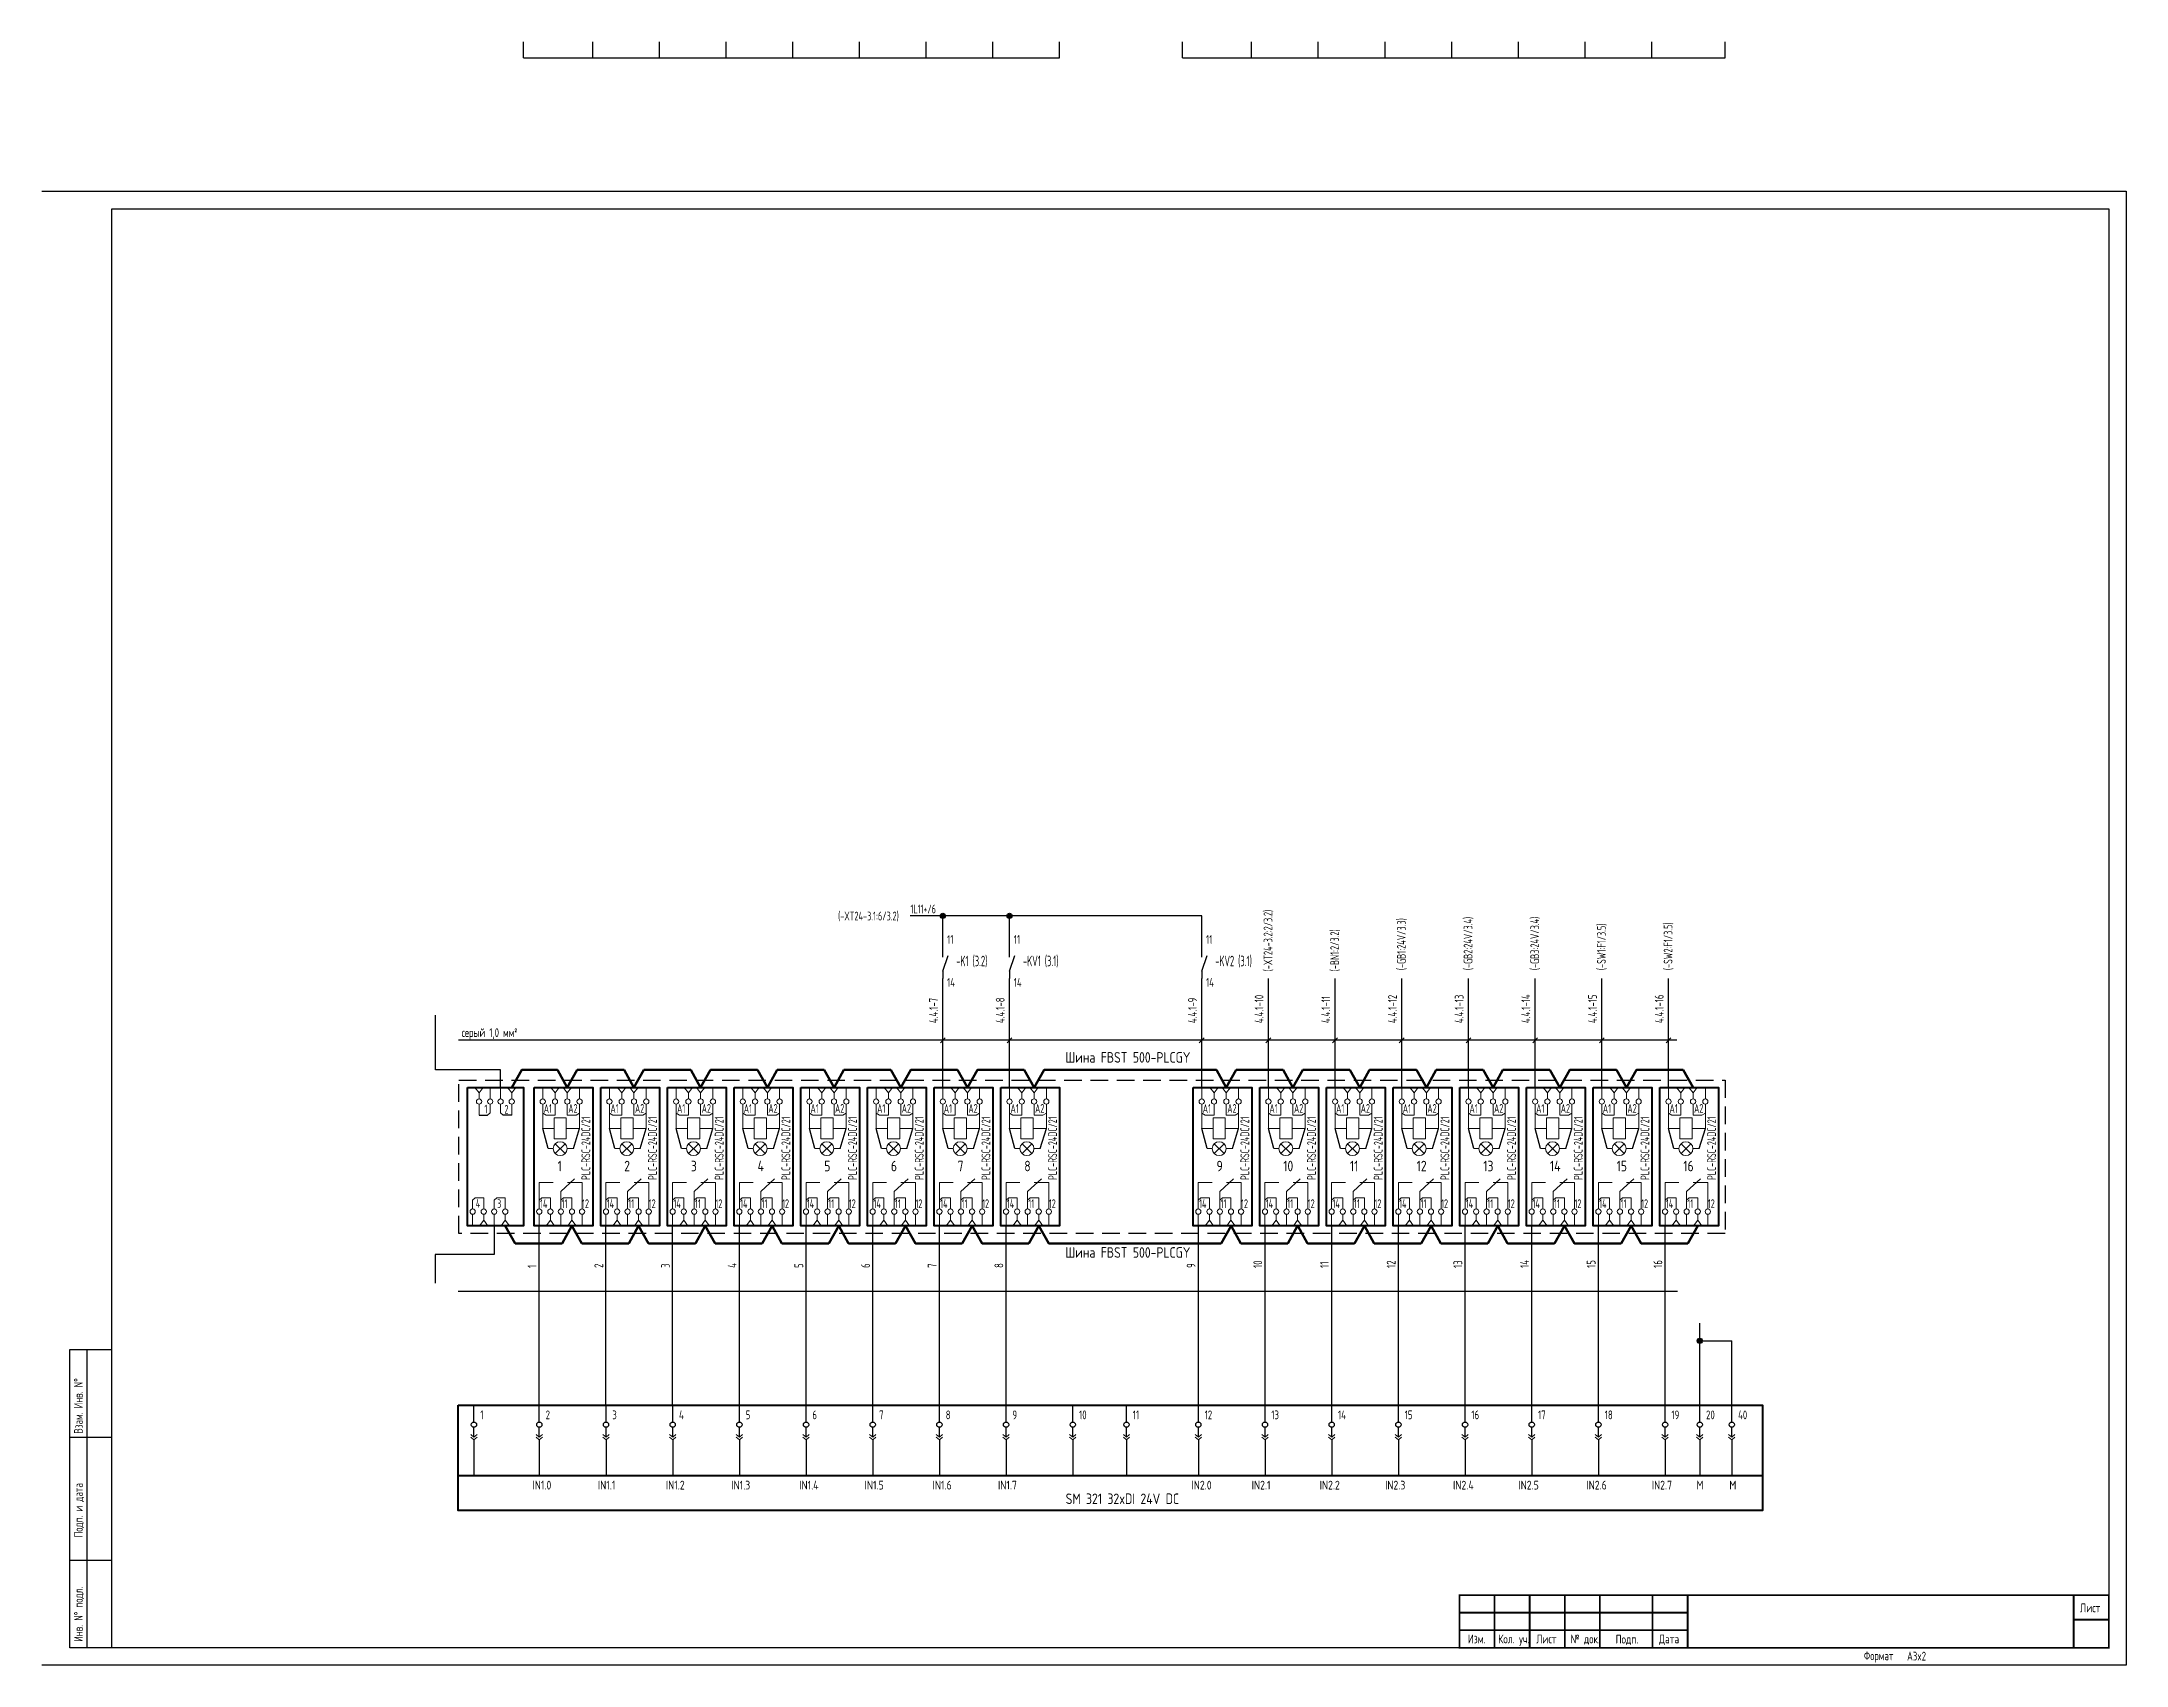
# Model space of a CAD drawing. Header units: millimetres. Extents: x 9008 to 9602, y 1466 to 1929.
import ezdxf
from ezdxf.enums import TextEntityAlignment as Align

# ---------------------------------------------------------------- set-up
doc = ezdxf.new("R2010")
doc.units = ezdxf.units.MM
for name, pattern in [('DASHED2', [0.375, 0.25, -0.125]), ('K5LT32768', [0]), ('K5LT_THIN', [0])]:
    doc.linetypes.add(name, pattern=pattern)
for name, color, linetype in [('КИА_МАРКИРОВКА', 2, 'Continuous'), ('КИА_НАКЛЕЙКИ', 1, 'Continuous'), ('ФОРМАТ', 7, 'Continuous')]:
    doc.layers.add(name, color=color, linetype=linetype)
doc.styles.add('GOST-A 3-1', font='', dxfattribs={"height": 3})
doc.styles.add('GOSTA-2.5-1', font='', dxfattribs={"width": 0.9, "height": 2.5})
doc.styles.add('ROMAND0-100', font='romand.shx')
doc.styles.add('ROMANS0-60', font='romans.shx', dxfattribs={"width": 0.6})
doc.styles.add('ROMANS0-70', font='romans.shx', dxfattribs={"width": 0.7})
doc.styles.get('GOST-A 3-1').set_extended_font_data('GOST type A')
doc.styles.get('GOSTA-2.5-1').set_extended_font_data('GOST Type AU')

# ---------------------------------------------------------------- blocks, each defined once
blk = doc.blocks.new('A$C66DD7B38')
for p, q in [((4.5, 25.21), (4.5, 30)), ((23.13, 25.21), (23.13, 30)), ((42.13, 25.21), (42.13, 30)), ((61.13, 25.21), (61.13, 30)), ((80.13, 25.21), (80.13, 30)), ((99.13, 25.21), (99.13, 30)), ((118.13, 25.21), (118.13, 30)), ((137.13, 25.21), (137.13, 30)), ((156.13, 25.21), (156.13, 30)), ((175.13, 25.21), (175.13, 30)), ((190.43, 25.21), (190.43, 30)), ((210.91, 25.21), (210.91, 30)), ((229.91, 25.21), (229.91, 30)), ((248.91, 25.21), (248.91, 30)), ((267.91, 25.21), (267.91, 30)), ((286.91, 25.21), (286.91, 30)), ((305.91, 25.21), (305.91, 30)), ((324.91, 25.21), (324.91, 30)), ((343.91, 25.21), (343.91, 30)), ((353.79, 25.21), (353.79, 30)), ((4.5, 20.89), (4.5, 23.71)), ((4.5, 20.14), (4.5, 9.97)), ((23.13, 20.89), (23.13, 23.71)), ((23.13, 20.14), (23.13, 9.97)), ((42.13, 20.89), (42.13, 23.71)), ((42.13, 20.14), (42.13, 9.97)), ((61.13, 20.89), (61.13, 23.71)), ((61.13, 20.14), (61.13, 9.97)), ((80.13, 20.89), (80.13, 23.71)), ((80.13, 20.14), (80.13, 9.97)), ((99.13, 20.89), (99.13, 23.71)), ((99.13, 20.14), (99.13, 9.97)), ((118.13, 20.89), (118.13, 23.71)), ((118.13, 20.14), (118.13, 9.97)), ((137.13, 20.89), (137.13, 23.71)), ((137.13, 20.14), (137.13, 9.97)), ((156.13, 20.89), (156.13, 23.71)), ((156.13, 20.14), (156.13, 9.97)), ((175.13, 20.89), (175.13, 23.71)), ((175.13, 20.14), (175.13, 9.97)), ((190.43, 20.89), (190.43, 23.71)), ((190.43, 20.14), (190.43, 9.97)), ((210.91, 20.89), (210.91, 23.71)), ((210.91, 20.14), (210.91, 9.97)), ((229.91, 20.89), (229.91, 23.71)), ((229.91, 20.14), (229.91, 9.97)), ((248.91, 20.89), (248.91, 23.71)), ((248.91, 20.14), (248.91, 9.97)), ((267.91, 20.89), (267.91, 23.71)), ((267.91, 20.14), (267.91, 9.97)), ((286.91, 20.89), (286.91, 23.71)), ((286.91, 20.14), (286.91, 9.97)), ((305.91, 20.89), (305.91, 23.71)), ((305.91, 20.14), (305.91, 9.97)), ((324.91, 20.89), (324.91, 23.71)), ((324.91, 20.14), (324.91, 9.97)), ((343.91, 20.89), (343.91, 23.71)), ((343.91, 20.14), (343.91, 9.97)), ((353.79, 20.89), (353.79, 23.71)), ((353.79, 20.14), (353.79, 9.97))]:
    blk.add_line(p, q)
at = {"color": 0}
for p, q in [((362.91, 25.21), (362.91, 30)), ((362.91, 20.89), (362.91, 23.71)), ((362.91, 20.14), (362.91, 9.97))]:
    blk.add_line(p, q, dxfattribs=at)
at = {"lineweight": 18}
for p, q in [((4.5, 20.89), (3.61, 21.63)), ((4.5, 20.14), (3.61, 20.89)), ((4.5, 20.89), (5.39, 21.63)), ((4.5, 20.14), (5.39, 20.89)), ((23.13, 20.89), (22.24, 21.63)), ((23.13, 20.14), (22.24, 20.89)), ((23.13, 20.89), (24.02, 21.63)), ((23.13, 20.14), (24.02, 20.89)), ((42.13, 20.89), (41.24, 21.63)), ((42.13, 20.14), (41.24, 20.89)), ((42.13, 20.89), (43.02, 21.63)), ((42.13, 20.14), (43.02, 20.89)), ((61.13, 20.89), (60.24, 21.63)), ((61.13, 20.14), (60.24, 20.89)), ((61.13, 20.89), (62.02, 21.63)), ((61.13, 20.14), (62.02, 20.89)), ((80.13, 20.89), (79.24, 21.63)), ((80.13, 20.14), (79.24, 20.89)), ((80.13, 20.89), (81.02, 21.63)), ((80.13, 20.14), (81.02, 20.89)), ((99.13, 20.89), (98.24, 21.63)), ((99.13, 20.14), (98.24, 20.89)), ((99.13, 20.89), (100.02, 21.63)), ((99.13, 20.14), (100.02, 20.89)), ((118.13, 20.89), (117.24, 21.63)), ((118.13, 20.14), (117.24, 20.89)), ((118.13, 20.89), (119.02, 21.63)), ((118.13, 20.14), (119.02, 20.89)), ((137.13, 20.89), (136.24, 21.63)), ((137.13, 20.14), (136.24, 20.89)), ((137.13, 20.89), (138.02, 21.63)), ((137.13, 20.14), (138.02, 20.89)), ((156.13, 20.89), (155.24, 21.63)), ((156.13, 20.14), (155.24, 20.89)), ((156.13, 20.89), (157.02, 21.63)), ((156.13, 20.14), (157.02, 20.89)), ((175.13, 20.89), (174.24, 21.63)), ((175.13, 20.14), (174.24, 20.89)), ((175.13, 20.89), (176.02, 21.63)), ((175.13, 20.14), (176.02, 20.89)), ((190.43, 20.89), (189.54, 21.63)), ((190.43, 20.14), (189.54, 20.89)), ((190.43, 20.89), (191.32, 21.63)), ((190.43, 20.14), (191.32, 20.89)), ((210.91, 20.89), (210.02, 21.63)), ((210.91, 20.14), (210.02, 20.89)), ((210.91, 20.89), (211.8, 21.63)), ((210.91, 20.14), (211.8, 20.89)), ((229.91, 20.89), (229.02, 21.63)), ((229.91, 20.14), (229.02, 20.89)), ((229.91, 20.89), (230.8, 21.63)), ((229.91, 20.14), (230.8, 20.89)), ((248.91, 20.89), (248.02, 21.63)), ((248.91, 20.14), (248.02, 20.89)), ((248.91, 20.89), (249.8, 21.63)), ((248.91, 20.14), (249.8, 20.89)), ((267.91, 20.89), (267.02, 21.63)), ((267.91, 20.14), (267.02, 20.89)), ((267.92, 20.89), (268.81, 21.63)), ((267.92, 20.14), (268.81, 20.89)), ((286.91, 20.89), (286.02, 21.63)), ((286.91, 20.14), (286.02, 20.89)), ((286.91, 20.89), (287.8, 21.63)), ((286.91, 20.14), (287.8, 20.89)), ((305.91, 20.89), (305.02, 21.63)), ((305.91, 20.14), (305.02, 20.89)), ((305.91, 20.89), (306.8, 21.63)), ((305.91, 20.14), (306.8, 20.89)), ((324.91, 20.89), (324.02, 21.63)), ((324.91, 20.14), (324.02, 20.89)), ((324.91, 20.89), (325.8, 21.63)), ((324.91, 20.14), (325.8, 20.89)), ((343.91, 20.89), (343.02, 21.63)), ((343.91, 20.14), (343.02, 20.89)), ((343.91, 20.89), (344.8, 21.63)), ((343.91, 20.14), (344.8, 20.89)), ((353.79, 20.89), (352.9, 21.63)), ((353.79, 20.14), (352.9, 20.89)), ((353.79, 20.89), (354.68, 21.63)), ((353.79, 20.14), (354.68, 20.89)), ((362.91, 20.89), (362.02, 21.63)), ((362.91, 20.14), (362.02, 20.89)), ((362.91, 20.89), (363.8, 21.63)), ((362.91, 20.14), (363.8, 20.89))]:
    blk.add_line(p, q, dxfattribs=at)
at = {"lineweight": 40}
blk.add_line((0, 9.97), (371.67, 9.97), dxfattribs=at)
blk.add_lwpolyline([(0, 30), (371.67, 30), (371.67, 0), (0, 0)], close=True, dxfattribs=at)
for centre in [(4.5, 24.46), (23.13, 24.46), (42.13, 24.46), (61.13, 24.46), (80.13, 24.46), (99.13, 24.46), (118.13, 24.46), (137.13, 24.46), (156.13, 24.46), (175.13, 24.46), (190.43, 24.46), (210.91, 24.46), (229.91, 24.46), (248.91, 24.46), (267.91, 24.46), (286.91, 24.46), (305.91, 24.46), (324.91, 24.46), (343.91, 24.46), (353.79, 24.46)]:
    blk.add_circle(centre, 0.75)
at = {"color": 0}
blk.add_circle((362.91, 24.46), 0.75, dxfattribs=at)
at = {"style": 'GOSTA-2.5-1', "width": 0.9}
for s, p in [('1', (6.3, 26)), ('2', (24.93, 26)), ('3', (43.93, 26)), ('4', (62.93, 26)), ('5', (81.93, 26)), ('6', (100.93, 26)), ('7', (119.93, 26)), ('8', (138.93, 26)), ('9', (157.93, 26)), ('10', (176.93, 26)), ('11', (192.23, 26)), ('12', (212.71, 26)), ('13', (231.71, 26)), ('14', (250.71, 26)), ('15', (269.71, 26)), ('16', (288.71, 26)), ('17', (307.71, 26)), ('18', (326.71, 26)), ('19', (345.71, 26)), ('20', (355.59, 26)), ('40', (364.71, 26))]:
    blk.add_text(s, height=2.5, dxfattribs=at).set_placement(p)
for s, height, style, p in [('IN1.0', 2.5, 'GOSTA-2.5-1', (21.19, 5.98)), ('IN1.1', 2.5, 'GOSTA-2.5-1', (39.82, 5.98)), ('IN1.2', 2.5, 'GOSTA-2.5-1', (59.19, 5.98)), ('IN1.3', 2.5, 'GOSTA-2.5-1', (77.82, 5.98)), ('IN1.4', 2.5, 'GOSTA-2.5-1', (97.19, 5.98)), ('IN1.5', 2.5, 'GOSTA-2.5-1', (115.82, 5.98)), ('IN1.6', 2.5, 'GOSTA-2.5-1', (135.19, 5.98)), ('IN1.7', 2.5, 'GOSTA-2.5-1', (153.82, 5.98)), ('IN2.0', 2.5, 'GOSTA-2.5-1', (208.97, 5.98)), ('IN2.1', 2.5, 'GOSTA-2.5-1', (226.12, 5.98)), ('IN2.2', 2.5, 'GOSTA-2.5-1', (245.49, 5.98)), ('IN2.3', 2.5, 'GOSTA-2.5-1', (264.12, 5.98)), ('IN2.4', 2.5, 'GOSTA-2.5-1', (283.49, 5.98)), ('IN2.5', 2.5, 'GOSTA-2.5-1', (302.12, 5.98)), ('IN2.6', 2.5, 'GOSTA-2.5-1', (321.49, 5.98)), ('IN2.7', 2.5, 'GOSTA-2.5-1', (340.12, 5.98)), ('M', 2.5, 'GOSTA-2.5-1', (352.86, 5.98)), ('M', 2.5, 'GOSTA-2.5-1', (362.23, 5.98)), ('SM 321 32xDI 24V DC', 3, 'GOST-A 3-1', (173.11, 1.85))]:
    blk.add_text(s, height=height, dxfattribs=dict(style=style)).set_placement(p)
blk = doc.blocks.new('A$C2C8C317B')
at = {"color": 0}
for p, q in [((0, 0), (0, 39.44)), ((3.94, 21.99), (2.44, 27.76)), ((11.17, 21.99), (12.94, 27.76))]:
    blk.add_line(p, q, dxfattribs=at)
at = {"linetype": 'K5LT_THIN', "lineweight": 18}
for p, q in [((2.44, 36.15), (2.44, 39.44)), ((5.94, 37.86), (4.75, 39.44)), ((5.94, 37.86), (7.14, 39.44)), ((5.94, 36.15), (5.94, 37.86)), ((9.44, 37.88), (8.25, 39.45)), ((9.44, 37.88), (10.64, 39.45)), ((9.44, 36.17), (9.44, 37.88)), ((12.94, 36.15), (12.94, 39.44)), ((2.44, 34.65), (2.44, 27.76)), ((3.42, 31.48), (2.44, 32.07)), ((5.94, 31.48), (3.42, 31.48)), ((9.16, 30.76), (5.66, 30.76)), ((5.66, 30.76), (5.66, 24.76)), ((5.94, 34.65), (5.94, 31.48)), ((9.16, 24.76), (9.16, 30.76)), ((9.44, 34.67), (9.44, 31.52)), ((9.44, 31.52), (11.97, 31.52)), ((11.97, 31.52), (12.94, 32.12)), ((12.94, 34.65), (12.94, 27.76)), ((5.66, 27.76), (2.44, 27.76)), ((5.66, 24.76), (9.16, 24.76)), ((9.16, 27.76), (12.94, 27.76)), ((1.46, 4.79), (1.46, 12.35)), ((5.38, 12.35), (1.46, 12.35)), ((7.61, 9.79), (11.52, 13.36)), ((13.65, 12.35), (9.5, 12.35)), ((13.65, 12.35), (13.65, 4.79)), ((2.22, 7.93), (1.46, 7.29)), ((4.63, 7.93), (2.22, 7.93)), ((4.63, 4.79), (4.63, 7.93)), ((7.61, 4.79), (7.61, 9.79)), ((8.36, 7.93), (7.61, 7.29)), ((10.77, 7.93), (8.36, 7.93)), ((10.77, 4.79), (10.77, 7.93)), ((1.46, 3.29), (1.46, 0)), ((4.63, 1.58), (3.43, 0)), ((4.63, 3.29), (4.63, 1.58)), ((4.63, 1.58), (5.82, 0)), ((7.61, 3.29), (7.61, 0)), ((10.77, 1.58), (9.58, 0)), ((10.77, 3.29), (10.77, 1.58)), ((10.77, 1.58), (11.97, 0)), ((13.65, 3.29), (13.65, 0))]:
    blk.add_line(p, q, dxfattribs=at)
at = {"color": 0, "lineweight": 20}
for p, q in [((5.43, 21.99), (3.94, 21.99)), ((6.01, 23.39), (8.81, 20.59)), ((8.81, 23.39), (6.01, 20.59)), ((9.39, 21.99), (11.17, 21.99))]:
    blk.add_line(p, q, dxfattribs=at)
at = {"lineweight": 40}
blk.add_lwpolyline([(0, 39.44), (16.69, 39.44), (16.69, 0), (0, 0)], close=True, dxfattribs=at)
at = {"color": 0, "lineweight": 20}
blk.add_circle((7.41, 21.99), 1.98, dxfattribs=at)
at = {"linetype": 'K5LT32768', "lineweight": 18}
for centre, start, end in [((2.44, 35.4), 0, 180), ((5.94, 35.4), 0, 180), ((9.44, 35.42), 0, 180), ((12.94, 35.4), 0, 180), ((2.44, 35.4), 180, 0), ((5.94, 35.4), 180, 0), ((9.44, 35.42), 180, 0), ((12.94, 35.4), 180, 0), ((1.46, 4.04), 0, 180), ((1.46, 4.04), 180, 0), ((4.63, 4.04), 0, 180), ((4.63, 4.04), 180, 0), ((7.61, 4.04), 0, 180), ((7.61, 4.04), 180, 0), ((10.77, 4.04), 0, 180), ((10.77, 4.04), 180, 0), ((13.65, 4.04), 0, 180), ((13.65, 4.04), 180, 0)]:
    blk.add_arc(centre, 0.75, start, end, dxfattribs=at)
at = {"style": 'GOSTA-2.5-1', "width": 0.8}
for s, p in [('A1', (2.73, 32.17)), ('A2', (9.73, 32.19)), ('14', (1.68, 5.05)), ('11', (7.82, 5.05)), ('12', (13.64, 5.05))]:
    blk.add_text(s, height=2.5, dxfattribs=at).set_placement(p)
blk.add_text('PLC-RSC-24DC/21', height=2.5, rotation=90, dxfattribs=at).set_placement((15.97, 13.05))
blk = doc.blocks.new('A$C27D72B89')
at = {"linetype": 'K5LT_THIN', "lineweight": 18}
for p, q in [((3.3, 37.86), (2.11, 39.44)), ((3.3, 37.86), (4.5, 39.44)), ((3.3, 36.15), (3.3, 37.86)), ((6.47, 36.15), (6.47, 39.44)), ((9.44, 36.15), (9.44, 39.44)), ((12.61, 37.86), (11.41, 39.44)), ((12.61, 37.86), (13.8, 39.44)), ((12.61, 36.15), (12.61, 37.86)), ((3.3, 34.65), (3.3, 31.51)), ((5.71, 31.51), (6.47, 32.15)), ((6.47, 34.65), (6.47, 32.15)), ((9.44, 34.65), (9.44, 32.15)), ((10.2, 31.51), (9.44, 32.15)), ((12.61, 34.65), (12.61, 31.51)), ((2.22, 7.93), (1.47, 7.29)), ((1.47, 4.79), (1.47, 7.29)), ((4.63, 7.93), (2.22, 7.93)), ((4.63, 4.79), (4.63, 7.93)), ((8.36, 7.93), (7.61, 7.29)), ((7.61, 4.79), (7.61, 7.29)), ((10.77, 7.93), (8.36, 7.93)), ((10.77, 4.79), (10.77, 7.93)), ((1.47, 3.29), (1.47, 0)), ((4.63, 1.58), (3.44, 0)), ((4.63, 3.29), (4.63, 1.58)), ((4.63, 1.58), (5.83, 0)), ((7.61, 3.29), (7.61, 0)), ((10.77, 1.58), (9.58, 0)), ((10.77, 3.29), (10.77, 1.58)), ((10.77, 1.58), (11.97, 0))]:
    blk.add_line(p, q, dxfattribs=at)
at = {"color": 0}
for p, q in [((3.3, 31.51), (5.71, 31.51)), ((12.61, 31.51), (10.2, 31.51))]:
    blk.add_line(p, q, dxfattribs=at)
at = {"lineweight": 40}
blk.add_lwpolyline([(0, 39.44), (16, 39.44), (16, 0), (0, 0)], close=True, dxfattribs=at)
at = {"linetype": 'K5LT32768', "lineweight": 18}
for centre, start, end in [((3.3, 35.4), 0, 180), ((6.47, 35.4), 0, 180), ((9.44, 35.4), 0, 180), ((12.61, 35.4), 0, 180), ((3.3, 35.4), 180, 0), ((6.47, 35.4), 180, 0), ((9.44, 35.4), 180, 0), ((12.61, 35.4), 180, 0), ((1.47, 4.04), 0, 180), ((1.47, 4.04), 180, 0), ((4.63, 4.04), 0, 180), ((4.63, 4.04), 180, 0), ((7.61, 4.04), 0, 180), ((7.61, 4.04), 180, 0), ((10.77, 4.04), 0, 180), ((10.77, 4.04), 180, 0)]:
    blk.add_arc(centre, 0.75, start, end, dxfattribs=at)
at = {"style": 'GOSTA-2.5-1', "width": 0.8}
for s, p in [('1', (4.82, 32.02)), ('2', (10.53, 31.94)), ('4', (2.38, 5.13)), ('3', (8.43, 5.05))]:
    blk.add_text(s, height=2.5, dxfattribs=at).set_placement(p)
blk = doc.blocks.new('A$C2EC3666A')
h = blk.add_hatch(color=7)
h.dxf.hatch_style = 1
edge = h.paths.add_edge_path()
edge.add_arc((0, 0), 0.75, 0, 360)
at = {"color": 0}
blk.add_circle((0, 0), 0.75, dxfattribs=at)
blk = doc.blocks.new('*U12')
at = {"color": 1}
for p, q in [((137.33, 37.99), (137.33, 42.61)), ((157.02, 37.99), (157.02, 42.61)), ((176.02, 37.99), (176.02, 42.61)), ((195.02, 37.99), (195.02, 42.61)), ((214.02, 37.99), (214.02, 42.61)), ((233.02, 37.99), (233.02, 42.61)), ((252.02, 37.99), (252.02, 42.61)), ((271.02, 37.99), (271.02, 42.61)), ((290.02, 37.99), (290.02, 42.61)), ((325.09, 37.99), (325.09, 42.61)), ((344.76, 37.99), (344.76, 42.61)), ((363.76, 37.99), (363.76, 42.61)), ((382.81, 37.99), (382.81, 42.61)), ((401.81, 37.99), (401.81, 42.61)), ((420.81, 37.99), (420.81, 42.61)), ((439.81, 37.99), (439.81, 42.61)), ((458.81, 37.99), (458.81, 42.61)), ((479.7, 37.99), (479.7, 42.61)), ((137.33, 37.99), (177.33, 37.99)), ((177.33, 37.99), (217.33, 37.99)), ((217.33, 37.99), (257.33, 37.99)), ((257.33, 37.99), (290.02, 37.99)), ((325.09, 37.99), (365.09, 37.99)), ((365.09, 37.99), (405.09, 37.99)), ((405.09, 37.99), (445.09, 37.99)), ((445.09, 37.99), (479.7, 37.99)), ((275.77, -206.47), (247.51, -206.47)), ((256.77, -216.27), (256.77, -206.47)), ((275.77, -216.27), (275.77, -206.47)), ((330.55, -206.47), (275.77, -206.47)), ((330.55, -216.27), (330.55, -206.47)), ((112.12, -302.96), (112.12, -311.13))]:
    blk.add_line(p, q, dxfattribs=at)
for p, q in [((0, 0), (594, 0)), ((594, 0), (594, -420)), ((20, -5), (589, -5)), ((20, -415), (20, -5)), ((589, -5), (589, -415)), ((141.79, -345.9), (141.79, -294.78)), ((160.79, -345.9), (160.79, -294.78)), ((179.79, -345.9), (179.79, -294.78)), ((198.79, -345.9), (198.79, -294.78)), ((217.79, -345.9), (217.79, -294.78)), ((236.79, -345.9), (236.79, -294.78)), ((255.79, -345.9), (255.79, -294.78)), ((274.79, -345.9), (274.79, -294.78)), ((329.58, -345.9), (329.58, -294.78)), ((348.58, -345.9), (348.58, -294.78)), ((367.58, -345.9), (367.58, -294.78)), ((386.58, -345.9), (386.58, -294.78)), ((405.58, -345.9), (405.58, -294.78)), ((424.58, -345.9), (424.58, -294.78)), ((443.58, -345.9), (443.58, -294.78)), ((462.58, -345.9), (462.58, -294.78)), ((118.67, -313.41), (466.14, -313.41)), ((8, -415), (8, -330)), ((8, -330), (20, -330)), ((13, -415), (13, -330)), ((8, -355), (20, -355)), ((8, -390), (20, -390)), ((13, -390), (20, -390)), ((20, -415), (8, -415)), ((589, -415), (20, -415)), ((594, -420), (0, -420))]:
    blk.add_line(p, q)
at = {"lineweight": 25}
for p, q in [((256.77, -218.27), (256.77, -216.27)), ((256.77, -222.27), (258.27, -217.77)), ((275.77, -218.27), (275.77, -216.27)), ((275.77, -222.27), (277.27, -217.77)), ((330.55, -218.27), (330.55, -216.27)), ((330.55, -222.27), (332.05, -217.77)), ((256.77, -222.27), (256.77, -224.27)), ((275.77, -222.27), (275.77, -224.27)), ((330.55, -222.27), (330.55, -224.27))]:
    blk.add_line(p, q, dxfattribs=at)
at = {"color": 252}
for p, q in [((256.77, -255.34), (256.77, -224.27)), ((275.77, -255.34), (275.77, -224.27)), ((330.55, -255.34), (330.55, -224.27)), ((349.55, -255.34), (349.55, -224.27)), ((368.55, -255.34), (368.55, -224.27)), ((387.55, -255.34), (387.55, -224.27)), ((406.55, -255.34), (406.55, -224.27)), ((425.55, -255.34), (425.55, -224.27)), ((444.55, -255.34), (444.55, -224.27)), ((463.55, -255.34), (463.55, -224.27))]:
    blk.add_line(p, q, dxfattribs=at)
at = {"color": 4}
for p, q in [((112.17, -250.34), (112.17, -234.76)), ((130.77, -250.34), (112.17, -250.34)), ((130.77, -255.34), (130.77, -250.34)), ((472.46, -345.9), (472.46, -322.5)), ((472.46, -327.55), (481.58, -327.55)), ((481.58, -345.95), (481.58, -327.55))]:
    blk.add_line(p, q, dxfattribs=at)
at = {"color": 0}
for p, q in [((465.91, -241.93), (118.74, -241.93)), ((256.07, -242.64), (257.48, -241.23)), ((275.07, -242.64), (276.48, -241.23)), ((329.85, -242.64), (331.26, -241.23)), ((348.85, -242.64), (350.26, -241.23)), ((367.85, -242.64), (369.26, -241.23)), ((386.85, -242.64), (388.26, -241.23)), ((405.85, -242.64), (407.26, -241.23)), ((424.85, -242.64), (426.26, -241.23)), ((443.85, -242.64), (445.26, -241.23)), ((462.85, -242.64), (464.26, -241.23))]:
    blk.add_line(p, q, dxfattribs=at)
at = {"linetype": 'DASHED2', "ltscale": 20}
blk.add_lwpolyline([(118.87, -253.3), (479.7, -253.3), (479.7, -296.94), (118.87, -296.94)], close=True, dxfattribs=at)
at = {"color": 4, "lineweight": 50}
for points in [[(149.77, -255.34), (146.93, -250.34), (136.78, -250.34), (133.94, -255.34)], [(168.77, -255.34), (165.93, -250.34), (152.61, -250.34), (149.77, -255.34)], [(187.77, -255.34), (184.93, -250.34), (171.61, -250.34), (168.77, -255.34)], [(206.77, -255.34), (203.93, -250.34), (190.61, -250.34), (187.77, -255.34)], [(225.77, -255.34), (222.93, -250.34), (209.61, -250.34), (206.77, -255.34)], [(244.77, -255.34), (241.93, -250.34), (228.61, -250.34), (225.77, -255.34)], [(263.77, -255.34), (260.93, -250.34), (247.61, -250.34), (244.77, -255.34)], [(282.77, -255.34), (279.93, -250.34), (266.61, -250.34), (263.77, -255.34)], [(337.55, -255.34), (334.72, -250.34), (285.61, -250.34), (282.77, -255.34)], [(356.55, -255.34), (353.72, -250.34), (340.39, -250.34), (337.55, -255.34)], [(375.55, -255.34), (372.72, -250.34), (359.39, -250.34), (356.55, -255.34)], [(394.55, -255.34), (391.72, -250.34), (378.39, -250.34), (375.55, -255.34)], [(413.55, -255.34), (410.72, -250.34), (397.39, -250.34), (394.55, -255.34)], [(432.55, -255.34), (429.72, -250.34), (416.39, -250.34), (413.55, -255.34)], [(451.55, -255.34), (448.72, -250.34), (435.39, -250.34), (432.55, -255.34)], [(470.55, -255.34), (467.72, -250.34), (454.39, -250.34), (451.55, -255.34)]]:
    blk.add_lwpolyline(points, dxfattribs=at)
at = {"color": 1}
blk.add_lwpolyline([(128.94, -294.78), (128.94, -302.96), (112.12, -302.96)], dxfattribs=at)
at = {"color": 1, "lineweight": 50}
for points in [[(151.1, -294.78), (148.26, -299.78), (134.94, -299.78), (132.1, -294.78)], [(170.1, -294.78), (167.26, -299.78), (153.94, -299.78), (151.1, -294.78)], [(189.1, -294.78), (186.26, -299.78), (172.94, -299.78), (170.1, -294.78)], [(208.1, -294.78), (205.26, -299.78), (191.94, -299.78), (189.1, -294.78)], [(227.1, -294.78), (224.26, -299.78), (210.94, -299.78), (208.1, -294.78)], [(246.1, -294.78), (243.26, -299.78), (229.94, -299.78), (227.1, -294.78)], [(265.1, -294.78), (262.26, -299.78), (248.94, -299.78), (246.1, -294.78)], [(284.1, -294.78), (281.26, -299.78), (267.94, -299.78), (265.1, -294.78)], [(338.89, -294.78), (336.05, -299.78), (286.94, -299.78), (284.1, -294.78)], [(357.88, -294.78), (355.04, -299.78), (341.72, -299.78), (338.89, -294.78)], [(376.88, -294.78), (374.04, -299.78), (360.72, -299.78), (357.89, -294.78)], [(395.88, -294.78), (393.04, -299.78), (379.72, -299.78), (376.89, -294.78)], [(414.88, -294.78), (412.04, -299.78), (398.72, -299.78), (395.89, -294.78)], [(433.88, -294.78), (431.04, -299.78), (417.72, -299.78), (414.89, -294.78)], [(452.88, -294.78), (450.04, -299.78), (436.72, -299.78), (433.89, -294.78)], [(471.88, -294.78), (469.04, -299.78), (455.72, -299.78), (452.89, -294.78)]]:
    blk.add_lwpolyline(points, dxfattribs=at)
at = {"layer": 'ФОРМАТ'}
blk.add_line((404, -400), (469, -400), dxfattribs=at)
at = {"layer": 'ФОРМАТ', "const_width": 0.5}
blk.add_lwpolyline([(404, -400), (404, -415), (589, -415), (589, -400)], close=True, dxfattribs=at)
for points in [[(414, -400), (414, -415)], [(424, -400), (424, -415)], [(434, -400), (434, -415)], [(444, -400), (444, -415)], [(459, -400), (459, -415)], [(469, -400), (469, -415)], [(579, -400), (579, -415)], [(404, -405), (469, -405)], [(404, -410), (469, -410)], [(579, -407), (589, -407)]]:
    blk.add_lwpolyline(points, dxfattribs=at)
at = {"color": 0}
for p in [(256.77, -206.47), (275.77, -206.47)]:
    blk.add_blockref('A$C2EC3666A', p, dxfattribs=at)
for name, p in [('A$C27D72B89', (121.33, -294.78)), ('A$C2C8C317B', (140.33, -294.78)), ('A$C2C8C317B', (159.33, -294.78)), ('A$C2C8C317B', (178.33, -294.78)), ('A$C2C8C317B', (197.33, -294.78)), ('A$C2C8C317B', (216.33, -294.78)), ('A$C2C8C317B', (235.33, -294.78)), ('A$C2C8C317B', (254.33, -294.78)), ('A$C2C8C317B', (273.33, -294.78)), ('A$C2C8C317B', (328.11, -294.78)), ('A$C2C8C317B', (347.11, -294.78)), ('A$C2C8C317B', (366.11, -294.78)), ('A$C2C8C317B', (385.11, -294.78)), ('A$C2C8C317B', (404.11, -294.78)), ('A$C2C8C317B', (423.11, -294.78)), ('A$C2C8C317B', (442.11, -294.78)), ('A$C2C8C317B', (461.11, -294.78)), ('A$C2EC3666A', (472.46, -327.55)), ('A$C66DD7B38', (118.67, -375.9))]:
    blk.add_blockref(name, p)
at = {"style": 'GOSTA-2.5-1', "width": 0.7}
blk.add_text('(-XT24-3.1:6/3.2)', height=2.5, dxfattribs=at).set_placement((244.24, -206.52), align=Align.MIDDLE_RIGHT)
at = {"style": 'GOSTA-2.5-1'}
for s, width, p in [('(-XT24-3.2:2/3.2)', 0.7, (350.67, -222.29)), ('(-BN1:2/3.2)', 0.7, (369.67, -222.29)), ('(-GB1:24V/3.3)', 0.7, (388.68, -221.95)), ('(-GB2:24V/3.4)', 0.7, (407.68, -221.95)), ('(-GB3:24V/3.4)', 0.7, (426.68, -221.95)), ('(-SW1:F1/3.5)', 0.7, (445.68, -221.95)), ('(-SW2:F1/3.5)', 0.7, (464.68, -221.95)), ('1', 0.9, (140.99, -306.78)), ('2', 0.9, (159.99, -306.78)), ('3', 0.9, (178.99, -306.78)), ('4', 0.9, (197.99, -306.78)), ('5', 0.9, (216.99, -306.78)), ('6', 0.9, (235.99, -306.78)), ('7', 0.9, (254.99, -306.78)), ('8', 0.9, (273.99, -306.78)), ('9', 0.9, (328.77, -306.78)), ('10', 0.9, (347.77, -306.78)), ('11', 0.9, (366.77, -306.78)), ('12', 0.9, (385.77, -306.78)), ('13', 0.9, (404.77, -306.78)), ('14', 0.9, (423.77, -306.78)), ('15', 0.9, (442.77, -306.78)), ('16', 0.9, (461.77, -306.78))]:
    blk.add_text(s, height=2.5, rotation=90, dxfattribs=dict(at, width=width)).set_placement(p)
for s, style, width, p in [('11', 'GOSTA-2.5-1', 0.9, (257.99, -214.45)), ('11', 'GOSTA-2.5-1', 0.9, (276.99, -214.45)), ('11', 'GOSTA-2.5-1', 0.9, (331.77, -214.45)), ('14', 'GOSTA-2.5-1', 0.9, (257.99, -226.69)), ('14', 'GOSTA-2.5-1', 0.9, (276.99, -226.69)), ('14', 'GOSTA-2.5-1', 0.9, (331.77, -226.69)), ('серый 1,0 мм²', 'GOSTA-2.5-1', 0.9, (119.68, -240.98)), ('Формат', 'ROMANS0-70', 0.7, (519.23, -418.55))]:
    blk.add_text(s, height=2.5, dxfattribs=dict(style=style, width=width)).set_placement(p)
at = {"color": 7, "style": 'GOST-A 3-1', "width": 0.7}
for s, p in [('-K1 (3.2)', (260.61, -220.82)), ('-KV1 (3.1)', (279.61, -220.82)), ('-KV2 (3.1)', (334.39, -220.82))]:
    blk.add_text(s, height=3, dxfattribs=at).set_placement(p)
at = {"style": 'GOST-A 3-1'}
for s, p in [('Шина FBST 500-PLCGY', (291.7, -248.29)), ('1', (146.98, -279.25)), ('2', (165.98, -279.25)), ('3', (184.98, -279.25)), ('4', (203.98, -279.25)), ('5', (222.98, -279.25)), ('6', (241.98, -279.25)), ('7', (260.98, -279.25)), ('8', (279.98, -279.25)), ('9', (334.76, -279.25)), ('10', (353.76, -279.25)), ('11', (372.76, -279.25)), ('12', (391.76, -279.25)), ('13', (410.76, -279.25)), ('14', (429.76, -279.25)), ('15', (448.76, -279.25)), ('16', (467.76, -279.25)), ('Шина FBST 500-PLCGY', (291.7, -303.87))]:
    blk.add_text(s, height=3, dxfattribs=at).set_placement(p)
at = {"style": 'ROMANS0-70', "width": 0.7}
for s, p in [('Взам. Инв. N%%d', (12.46, -354)), ('Подп. и дата', (12.46, -383.53)), ('Инв. N%%d подл.', (12.46, -413.3))]:
    blk.add_text(s, height=2.5, rotation=90, dxfattribs=at).set_placement(p, align=Align.BOTTOM_LEFT)
at = {"style": 'GOST-A 3-1'}
for tag, p, height in [('AD', (-84.04, 74.3), 200), ('NUM', (363.83, 55.04), 100)]:
    blk.add_attdef(tag, p, '', height=height, dxfattribs=at)
at = {"style": 'GOSTA-2.5-1', "width": 0.9}
blk.add_attdef('UPLINK-', text='', height=2.5, rotation=90, dxfattribs=at).set_placement((111.62, -230.45), align=Align.MIDDLE_LEFT)
for tag, p in [('DOWNLINK-', (472.43, -299.5)), ('DOWNLINK+', (112.19, -312.25))]:
    blk.add_attdef(tag, text='', height=2.5, rotation=90, dxfattribs=at).set_placement(p, align=Align.MIDDLE_RIGHT)
at = {"style": 'ROMANS0-70', "width": 0.7, "flags": 12}
for tag, p in [('ZINVN', (16.5, -342.5)), ('INVN', (16.5, -402.5))]:
    blk.add_attdef(tag, text='', height=3, rotation=90, dxfattribs=at).set_placement(p, align=Align.MIDDLE_CENTER)
at = {"style": 'GOST-A 3-1'}
blk.add_attdef('XP', text='', height=3, dxfattribs=at).set_placement((115.17, -355.51), align=Align.MIDDLE_RIGHT)
at = {"style": 'ROMAND0-100', "width": 0.85, "flags": 8}
blk.add_attdef('TITLE', text='', height=3.9, dxfattribs=at).set_placement((525.72, -407.35), align=Align.MIDDLE_CENTER)
at = {"ltscale": 100, "style": 'ROMANS0-70', "width": 0.7, "flags": 12}
blk.add_attdef('A3X2', text='', height=2.5, dxfattribs=at).set_placement((531.53, -419.39), align=Align.BOTTOM_LEFT)
at = {"layer": 'КИА_МАРКИРОВКА', "style": 'GOSTA-2.5-1', "width": 0.8}
blk.add_text('1L11+/6', height=2.5, dxfattribs=at).set_placement((247.57, -205.76))
at = {"layer": 'КИА_МАРКИРОВКА', "style": 'GOSTA-2.5-1', "width": 0.9}
for s, p in [('4.4.1-7', (255.37, -237.03)), ('4.4.1-8', (274.37, -237.03)), ('4.4.1-9', (329.15, -237.03)), ('4.4.1-10', (348.15, -237.03)), ('4.4.1-11', (367.15, -237.03)), ('4.4.1-12', (386.15, -237.03)), ('4.4.1-13', (405.15, -237.03)), ('4.4.1-14', (424.15, -237.03)), ('4.4.1-15', (443.15, -237.03)), ('4.4.1-16', (462.15, -237.03))]:
    blk.add_text(s, height=2.5, rotation=90, dxfattribs=at).set_placement(p)
for tag, p in [('UPCABLE-', (112.17, -234.76)), ('DOWNCABLE-', (472.46, -322.5))]:
    blk.add_attdef(tag, text='', height=2.5, rotation=90, dxfattribs=at).set_placement(p, align=Align.BOTTOM_RIGHT)
blk.add_attdef('DOWNCABLE+', (117.72, -302.28), '', height=2.5, dxfattribs=at)
at = {"layer": 'КИА_МАРКИРОВКА', "style": 'GOST-A 3-1'}
blk.add_attdef('WA', (119.82, -312), '', height=3, dxfattribs=at)
at = {"layer": 'КИА_НАКЛЕЙКИ', "style": 'GOST-A 3-1'}
for tag, p in [('XR', (98.85, -272.81)), ('G', (123.67, -272.93))]:
    blk.add_attdef(tag, p, '', height=3, dxfattribs=at)
blk.add_attdef('4A', text='', height=3, dxfattribs=at).set_placement((116.03, -370.69), align=Align.MIDDLE_RIGHT)
at = {"layer": 'ФОРМАТ', "style": 'GOSTA-2.5-1', "width": 0.95}
for s, p in [('Лист', (580.83, -405.64)), ('Изм.', (406.37, -414.5)), ('Кол. уч.', (415.04, -414.5)), ('Лист', (425.87, -414.5)), ('№ док.', (435.62, -414.5)), ('Подп.', (448.5, -414.56)), ('Дата', (460.83, -414.5))]:
    blk.add_text(s, height=2.5, dxfattribs=at).set_placement(p, align=Align.BOTTOM_LEFT)
at = {"layer": 'ФОРМАТ', "flags": 8}
for tag, style, width, p in [('R2', 'ROMANS0-70', 0.7, (404.6, -405)), ('QTY2', 'ROMANS0-70', 0.65, (414.72, -404.71)), ('SH2', 'ROMANS0-70', 0.7, (424.7, -405)), ('ND2', 'ROMANS0-60', 0.6, (434.66, -405)), ('SIGN2', 'ROMANS0-70', 0.7, (444.7, -405)), ('DATE2', 'ROMANS0-70', 0.43, (459.6, -405)), ('R1', 'ROMANS0-70', 0.7, (404.6, -410)), ('QTY1', 'ROMANS0-70', 0.65, (414.72, -409.71)), ('SH1', 'ROMANS0-70', 0.7, (424.7, -410)), ('ND1', 'ROMANS0-60', 0.6, (434.66, -410)), ('SIGN1', 'ROMANS0-70', 0.7, (444.7, -410)), ('DATE1', 'ROMANS0-70', 0.43, (459.6, -410))]:
    blk.add_attdef(tag, text='', height=3, dxfattribs=dict(at, style=style, width=width)).set_placement(p, align=Align.BOTTOM_LEFT)
at = {"layer": 'ФОРМАТ', "style": 'ROMANS0-70', "width": 0.7, "flags": 8}
blk.add_attdef('SH', text='', height=3, dxfattribs=at).set_placement((583.84, -411.25), align=Align.MIDDLE_CENTER)

msp = doc.modelspace()

# ---------------------------------------------------------------- block references
ref = msp.add_blockref('*U12', (9008, 1886.39))
ref.add_attrib('A3X2', 'A3x2', dxfattribs={"ltscale": 100, "height": 2.5, "style": 'ROMANS0-70', "width": 0.7}).set_placement((9539.53, 1467), align=Align.BOTTOM_LEFT)

doc.saveas('drawing.dxf')
